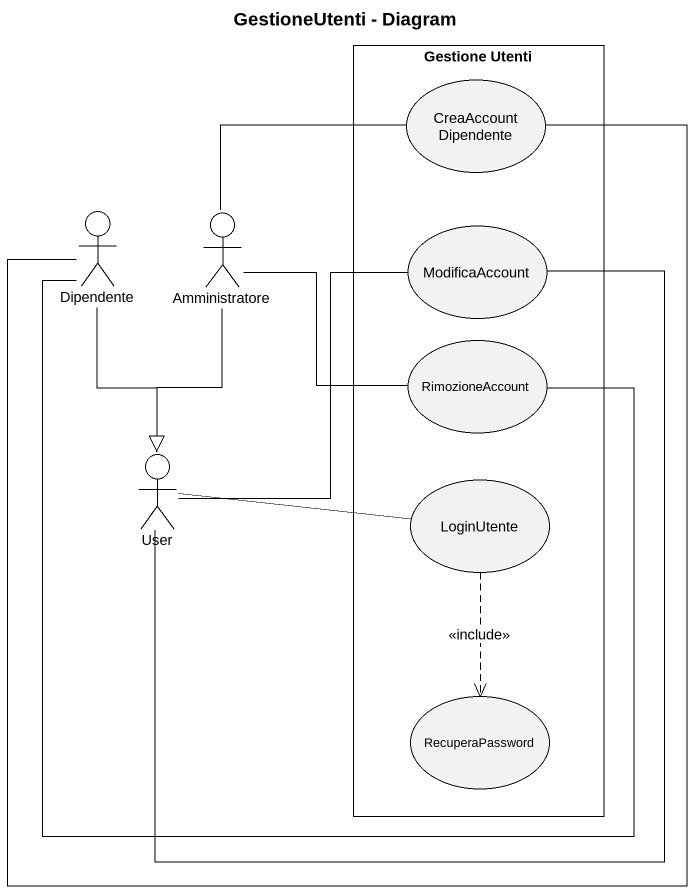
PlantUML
@startuml
title GestioneUtenti - Diagram
rectangle "Gestione Utenti" as Gestione_Utenti {
  usecase CreaAccountDipendente
  usecase ModificaAccount
  usecase RimozioneAccount
  usecase LoginUtente
  usecase RecuperaPassword
}
actor Dipendente
actor Amministratore
actor User
CreaAccountDipendente -left- Dipendente
Dipendente --|> User
Amministratore -right- CreaAccountDipendente
Amministratore -right- RimozioneAccount
Amministratore --|> User
ModificaAccount -- User
RimozioneAccount -left- Dipendente
User -up- ModificaAccount
User -right- LoginUtente
LoginUtente ..> RecuperaPassword : <<include>>
@enduml
